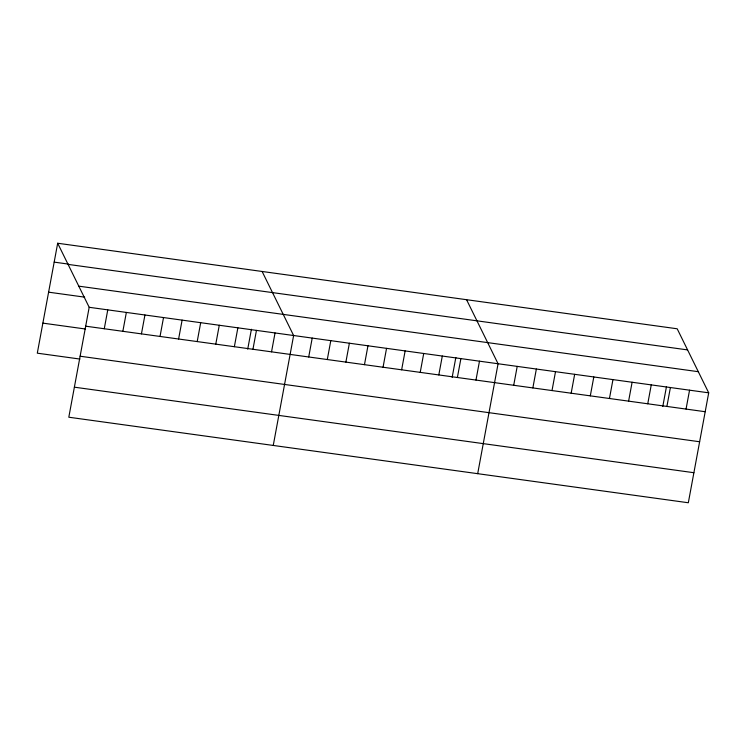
<?xml version="1.0" encoding="UTF-8"?>
<svg xmlns="http://www.w3.org/2000/svg" width="746" height="746" viewBox="0 0 746 746"><rect width="100%" height="100%" fill="white"/><g stroke="black" fill="none" stroke-linecap="round" stroke-linejoin="round"><path stroke-width="1.12" d="M57.675 243.243L89.184 307.296L68.809 417.219L688.325 502.757L708.7 392.825L677.191 328.781L57.675 243.243L37.3 353.175L79.934 359.059M104.272 328.744L107.769 309.86M122.857 331.308L126.354 312.425M141.442 333.872L144.938 314.989M160.026 336.446L163.523 317.554M178.611 339.01L182.108 320.127M197.196 341.575L200.693 322.692M215.781 344.139L219.277 325.256M234.365 346.704L237.871 327.82M247.719 349.147L251.411 329.247M252.95 349.268L256.456 330.385M271.535 351.842L275.041 332.949M273.25 445.446L293.626 335.523L262.116 271.469M308.713 356.97L312.21 338.087M327.298 359.535L330.795 340.652M345.883 362.099L349.38 343.216M364.468 364.673L367.965 345.78M383.052 367.237L386.549 348.354M401.637 369.802L405.134 350.918M420.222 372.366L423.719 353.483M438.807 374.93L442.303 356.047M452.16 377.373L455.843 357.474M457.391 377.495L460.897 358.612M475.976 380.068L479.482 361.176M477.692 473.673L498.067 363.75L466.558 299.696M513.714 385.272L517.211 366.389M532.858 387.92L536.365 369.037M552.012 390.559L555.509 371.676M571.156 393.207L574.662 374.324M590.31 395.846L593.807 376.963M609.454 398.495L612.96 379.611M628.608 401.134L632.104 382.25M647.752 403.782L651.258 384.899M662.793 406.449L666.486 386.549M666.905 406.421L670.402 387.538M686.05 409.069L689.556 390.186M54.178 262.126L68.39 264.093M68.073 264.382L687.588 349.911M78.787 286.156L698.303 371.695M48.602 292.171L84.68 297.15M89.184 307.296L708.7 392.825M85.687 326.179L705.203 411.717M42.867 323.13L85.51 329.014M80.111 356.224L699.636 441.753M74.376 387.174L693.892 472.712"/></g></svg>
